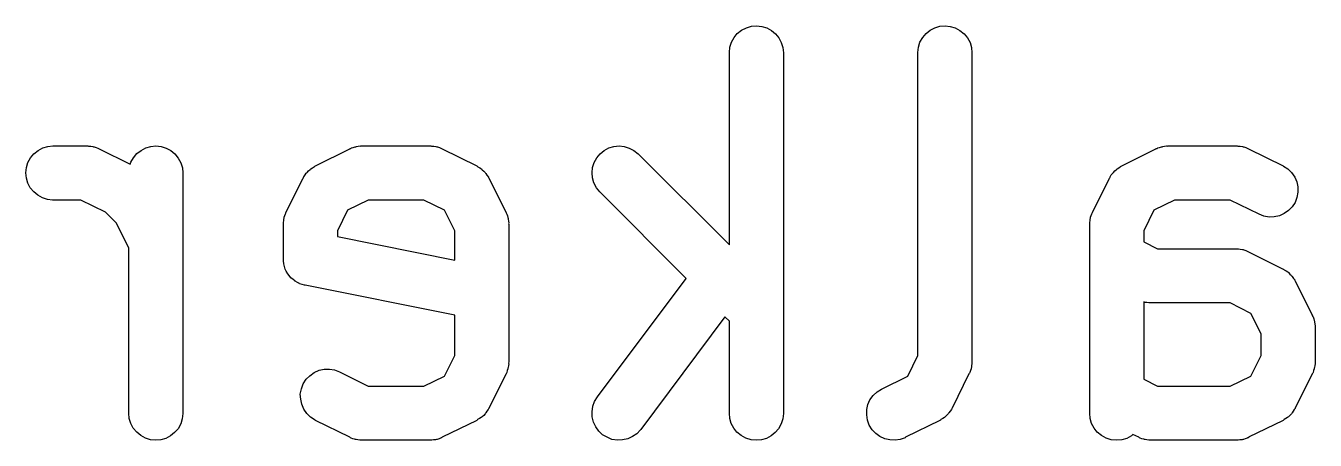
# Model space of a CAD drawing. Extents: x 112.8 to 192.9, y -122.2 to -85.3.
# Drawn here: x 112.805 to 116.384, y -100.571 to -99.421 of the extents above; entities that cross this region are included whole.
import ezdxf

# ---------------------------------------------------------------- set-up
doc = ezdxf.new("R2010")
doc.units = 0
doc.layers.add('BLACK', color=7, linetype='CONTINUOUS')

msp = doc.modelspace()

# ---------------------------------------------------------------- linework, layer by layer
at = {"layer": 'BLACK', "linetype": 'CONTINUOUS'}
for p, q in [((114.805, -99.4266), (114.819, -99.4225)), ((114.819, -99.4225), (114.833, -99.4211)), ((114.833, -99.4211), (114.848, -99.4227)), ((114.848, -99.4227), (114.862, -99.427)), ((115.328, -99.4266), (115.342, -99.4225)), ((115.342, -99.4225), (115.357, -99.4211)), ((115.357, -99.4211), (115.371, -99.4227)), ((115.371, -99.4227), (115.385, -99.427)), ((114.764, -99.4666), (114.771, -99.4538)), ((114.771, -99.4538), (114.78, -99.4425)), ((114.78, -99.4425), (114.792, -99.4334)), ((114.792, -99.4334), (114.805, -99.4266)), ((114.862, -99.427), (114.875, -99.434)), ((114.875, -99.434), (114.886, -99.4433)), ((114.886, -99.4433), (114.895, -99.4546)), ((114.895, -99.4546), (114.902, -99.4675)), ((115.287, -99.4666), (115.295, -99.4538)), ((115.295, -99.4538), (115.304, -99.4425)), ((115.304, -99.4425), (115.315, -99.4334)), ((115.315, -99.4334), (115.328, -99.4266)), ((115.385, -99.427), (115.398, -99.434)), ((115.398, -99.434), (115.41, -99.4433)), ((115.41, -99.4433), (115.419, -99.4546)), ((115.419, -99.4546), (115.426, -99.4675)), ((114.758, -99.4951), (114.759, -99.4805)), ((114.758, -99.4961), (114.758, -99.4951)), ((114.758, -100.029), (114.758, -99.4961)), ((114.759, -99.4805), (114.764, -99.4666)), ((114.902, -99.4675), (114.906, -99.4816)), ((114.906, -99.4816), (114.908, -99.4961)), ((114.908, -99.4961), (114.908, -100.496)), ((115.281, -99.4951), (115.283, -99.4805)), ((115.281, -99.4961), (115.281, -99.4951)), ((115.281, -100.336), (115.281, -99.4961)), ((115.283, -99.4805), (115.287, -99.4666)), ((115.426, -99.4675), (115.43, -99.4816)), ((115.43, -99.4816), (115.431, -99.4961)), ((115.431, -99.4961), (115.431, -100.353)), ((112.818, -99.7875), (112.827, -99.7762)), ((112.827, -99.7762), (112.839, -99.767)), ((112.839, -99.767), (112.852, -99.7601)), ((112.852, -99.7601), (112.866, -99.7559)), ((112.866, -99.7559), (112.88, -99.7545)), ((112.88, -99.7545), (112.975, -99.7545)), ((112.975, -99.7545), (112.977, -99.7545)), ((112.977, -99.7545), (112.979, -99.7547)), ((112.979, -99.7547), (112.981, -99.7547)), ((112.981, -99.7547), (112.986, -99.7555)), ((112.986, -99.7555), (112.991, -99.7561)), ((112.991, -99.7561), (112.993, -99.7568)), ((112.993, -99.7568), (112.995, -99.7571)), ((112.995, -99.7571), (113, -99.759)), ((113, -99.759), (113.005, -99.7605)), ((113.005, -99.7605), (113.007, -99.7616)), ((113.007, -99.7616), (113.009, -99.7624)), ((113.009, -99.7624), (113.095, -99.8055)), ((113.104, -99.7871), (113.113, -99.7759)), ((113.113, -99.7759), (113.125, -99.7667)), ((113.125, -99.7667), (113.138, -99.7599)), ((113.138, -99.7599), (113.152, -99.7558)), ((113.152, -99.7558), (113.166, -99.7545)), ((113.166, -99.7545), (113.181, -99.756)), ((113.181, -99.756), (113.195, -99.7603)), ((113.195, -99.7603), (113.208, -99.7673)), ((113.208, -99.7673), (113.219, -99.7766)), ((113.219, -99.7766), (113.228, -99.788)), ((113.609, -99.81), (113.704, -99.7624)), ((113.704, -99.7624), (113.705, -99.7619)), ((113.705, -99.7619), (113.707, -99.7612)), ((113.707, -99.7612), (113.709, -99.7601)), ((113.709, -99.7601), (113.714, -99.7586)), ((113.714, -99.7586), (113.719, -99.7569)), ((113.719, -99.7569), (113.721, -99.7565)), ((113.721, -99.7565), (113.723, -99.7559)), ((113.723, -99.7559), (113.728, -99.7554)), ((113.728, -99.7554), (113.733, -99.7546)), ((113.733, -99.7546), (113.735, -99.7547)), ((113.735, -99.7547), (113.737, -99.7545)), ((113.737, -99.7545), (113.928, -99.7545)), ((113.928, -99.7545), (113.929, -99.7545)), ((113.929, -99.7545), (113.931, -99.7547)), ((113.931, -99.7547), (113.933, -99.7547)), ((113.933, -99.7547), (113.938, -99.7555)), ((113.938, -99.7555), (113.943, -99.7561)), ((113.943, -99.7561), (113.946, -99.7568)), ((113.946, -99.7568), (113.948, -99.7571)), ((113.948, -99.7571), (113.953, -99.759)), ((113.953, -99.759), (113.957, -99.7605)), ((113.957, -99.7605), (113.959, -99.7616)), ((113.959, -99.7616), (113.961, -99.7624)), ((113.961, -99.7624), (114.057, -99.81)), ((114.39, -99.7873), (114.399, -99.7761)), ((114.399, -99.7761), (114.41, -99.7668)), ((114.41, -99.7668), (114.423, -99.76)), ((114.423, -99.76), (114.437, -99.7558)), ((114.437, -99.7558), (114.452, -99.7545)), ((114.452, -99.7545), (114.466, -99.7559)), ((114.466, -99.7559), (114.48, -99.7602)), ((114.48, -99.7602), (114.493, -99.7671)), ((114.493, -99.7671), (114.505, -99.7764)), ((114.505, -99.7764), (114.758, -100.029)), ((115.847, -99.81), (115.942, -99.7624)), ((115.942, -99.7624), (115.943, -99.7619)), ((115.943, -99.7619), (115.945, -99.7612)), ((115.945, -99.7612), (115.947, -99.7601)), ((115.947, -99.7601), (115.952, -99.7586)), ((115.952, -99.7586), (115.957, -99.7569)), ((115.957, -99.7569), (115.959, -99.7565)), ((115.959, -99.7565), (115.961, -99.7559)), ((115.961, -99.7559), (115.966, -99.7554)), ((115.966, -99.7554), (115.971, -99.7546)), ((115.971, -99.7546), (115.973, -99.7547)), ((115.973, -99.7547), (115.975, -99.7545)), ((115.975, -99.7545), (116.166, -99.7545)), ((116.166, -99.7545), (116.167, -99.7545)), ((116.167, -99.7545), (116.169, -99.7547)), ((116.169, -99.7547), (116.171, -99.7547)), ((116.171, -99.7547), (116.176, -99.7555)), ((116.176, -99.7555), (116.182, -99.7561)), ((116.182, -99.7561), (116.184, -99.7568)), ((116.184, -99.7568), (116.186, -99.7571)), ((116.186, -99.7571), (116.191, -99.759)), ((116.191, -99.759), (116.195, -99.7605)), ((116.195, -99.7605), (116.197, -99.7616)), ((116.197, -99.7616), (116.199, -99.7624)), ((116.199, -99.7624), (116.295, -99.81)), ((112.805, -99.8289), (112.807, -99.8144)), ((112.807, -99.8144), (112.811, -99.8004)), ((112.811, -99.8004), (112.818, -99.7875)), ((113.095, -99.8055), (113.097, -99.7999)), ((113.097, -99.7999), (113.104, -99.7871)), ((113.228, -99.788), (113.235, -99.8009)), ((113.235, -99.8009), (113.24, -99.8149)), ((113.24, -99.8149), (113.241, -99.8295)), ((113.595, -99.8189), (113.596, -99.8178)), ((113.596, -99.8178), (113.601, -99.8148)), ((113.601, -99.8148), (113.606, -99.8115)), ((113.606, -99.8115), (113.607, -99.8109)), ((113.607, -99.8109), (113.609, -99.81)), ((114.057, -99.81), (114.058, -99.8105)), ((114.058, -99.8105), (114.059, -99.8114)), ((114.059, -99.8114), (114.06, -99.812)), ((114.06, -99.812), (114.065, -99.8153)), ((114.065, -99.8153), (114.07, -99.8184)), ((114.377, -99.8287), (114.378, -99.8141)), ((114.378, -99.8141), (114.383, -99.8002)), ((114.383, -99.8002), (114.39, -99.7873)), ((115.833, -99.8189), (115.834, -99.8178)), ((115.834, -99.8178), (115.839, -99.8148)), ((115.839, -99.8148), (115.844, -99.8115)), ((115.844, -99.8115), (115.845, -99.8109)), ((115.845, -99.8109), (115.847, -99.81)), ((116.295, -99.81), (116.296, -99.8105)), ((116.296, -99.8105), (116.308, -99.8184)), ((112.807, -99.8435), (112.805, -99.8289)), ((112.811, -99.8576), (112.807, -99.8435)), ((113.241, -99.8295), (113.241, -100.496)), ((113.527, -99.9388), (113.575, -99.8435)), ((113.575, -99.8435), (113.576, -99.8426)), ((113.576, -99.8412), (113.577, -99.8398)), ((113.576, -99.8426), (113.576, -99.8412)), ((113.577, -99.8398), (113.58, -99.8351)), ((113.58, -99.8351), (113.583, -99.8303)), ((113.583, -99.8303), (113.585, -99.8292)), ((113.585, -99.8292), (113.586, -99.8278)), ((113.586, -99.8278), (113.59, -99.8239)), ((113.59, -99.8239), (113.594, -99.8198)), ((113.594, -99.8198), (113.595, -99.8189)), ((114.07, -99.8184), (114.071, -99.8196)), ((114.071, -99.8196), (114.072, -99.8205)), ((114.072, -99.8205), (114.076, -99.8247)), ((114.076, -99.8247), (114.08, -99.8286)), ((114.08, -99.8286), (114.081, -99.83)), ((114.081, -99.83), (114.082, -99.8312)), ((114.082, -99.8312), (114.085, -99.836)), ((114.085, -99.836), (114.089, -99.8407)), ((114.089, -99.8407), (114.089, -99.8422)), ((114.089, -99.8422), (114.09, -99.8435)), ((114.09, -99.8435), (114.138, -99.9388)), ((114.378, -99.8433), (114.377, -99.8287)), ((114.382, -99.8573), (114.378, -99.8433)), ((115.766, -99.9388), (115.813, -99.8435)), ((115.813, -99.8435), (115.814, -99.8426)), ((115.814, -99.8426), (115.815, -99.8412)), ((115.815, -99.8398), (115.818, -99.8351)), ((115.815, -99.8412), (115.815, -99.8398)), ((115.818, -99.8351), (115.822, -99.8303)), ((115.822, -99.8303), (115.823, -99.8292)), ((115.823, -99.8292), (115.824, -99.8278)), ((115.824, -99.8278), (115.828, -99.8239)), ((115.828, -99.8239), (115.832, -99.8198)), ((115.832, -99.8198), (115.833, -99.8189)), ((116.308, -99.8184), (116.318, -99.8286)), ((116.318, -99.8286), (116.327, -99.8407)), ((116.327, -99.8407), (116.333, -99.8541)), ((112.817, -99.8705), (112.811, -99.8576)), ((112.827, -99.8819), (112.817, -99.8705)), ((112.838, -99.8913), (112.827, -99.8819)), ((114.389, -99.8703), (114.382, -99.8573)), ((114.398, -99.8818), (114.389, -99.8703)), ((114.399, -99.8825), (114.398, -99.8818)), ((114.638, -100.122), (114.399, -99.8825)), ((116.333, -99.8541), (116.336, -99.8684)), ((116.336, -99.8831), (116.333, -99.8975)), ((116.336, -99.8684), (116.336, -99.8831)), ((112.851, -99.8984), (112.838, -99.8913)), ((112.865, -99.9028), (112.851, -99.8984)), ((112.879, -99.9045), (112.865, -99.9028)), ((112.88, -99.9045), (112.879, -99.9045)), ((112.958, -99.9045), (112.88, -99.9045)), ((113.026, -99.9387), (112.958, -99.9045)), ((113.755, -99.9045), (113.698, -99.933)), ((113.91, -99.9045), (113.755, -99.9045)), ((113.967, -99.933), (113.91, -99.9045)), ((115.993, -99.9045), (115.936, -99.933)), ((116.148, -99.9045), (115.993, -99.9045)), ((116.228, -99.9442), (116.148, -99.9045)), ((116.32, -99.9234), (116.31, -99.934)), ((116.328, -99.9111), (116.32, -99.9234)), ((116.333, -99.8975), (116.328, -99.9111)), ((113.057, -99.9691), (113.026, -99.9387)), ((113.521, -99.9567), (113.522, -99.9546)), ((113.521, -99.9618), (113.521, -99.9567)), ((113.522, -99.9524), (113.524, -99.9477)), ((113.522, -99.9546), (113.522, -99.9524)), ((113.524, -99.9477), (113.526, -99.9428)), ((113.526, -99.9428), (113.527, -99.9408)), ((113.527, -99.9408), (113.527, -99.9388)), ((113.698, -99.933), (113.67, -99.99)), ((113.996, -99.99), (113.967, -99.933)), ((114.138, -99.9388), (114.138, -99.9397)), ((114.138, -99.9397), (114.139, -99.9418)), ((114.139, -99.9418), (114.14, -99.9437)), ((114.14, -99.9437), (114.142, -99.9487)), ((114.142, -99.9487), (114.143, -99.9535)), ((114.143, -99.9535), (114.144, -99.9556)), ((114.144, -99.9556), (114.144, -99.9578)), ((114.144, -99.9578), (114.145, -99.9629)), ((115.759, -99.9567), (115.76, -99.9546)), ((115.759, -99.9618), (115.759, -99.9567)), ((115.76, -99.9524), (115.762, -99.9477)), ((115.76, -99.9546), (115.76, -99.9524)), ((115.762, -99.9477), (115.764, -99.9428)), ((115.764, -99.9428), (115.765, -99.9408)), ((115.765, -99.9408), (115.766, -99.9388)), ((115.936, -99.933), (115.908, -99.99)), ((116.241, -99.9494), (116.228, -99.9442)), ((116.256, -99.9519), (116.241, -99.9494)), ((116.27, -99.9515), (116.256, -99.9519)), ((116.285, -99.9483), (116.27, -99.9515)), ((116.298, -99.9424), (116.285, -99.9483)), ((116.31, -99.934), (116.298, -99.9424)), ((113.091, -100.038), (113.057, -99.9691)), ((113.52, -99.9669), (113.521, -99.9618)), ((113.52, -99.9691), (113.52, -99.9669)), ((113.52, -99.9713), (113.52, -99.9691)), ((113.52, -99.9723), (113.52, -99.9713)), ((113.52, -100.068), (113.52, -99.9723)), ((113.67, -99.99), (113.67, -100.006)), ((113.996, -100.071), (113.996, -99.99)), ((114.145, -99.9629), (114.146, -99.9679)), ((114.146, -99.9679), (114.145, -99.9701)), ((114.145, -99.9701), (114.146, -99.9723)), ((114.146, -99.9723), (114.146, -100.353)), ((115.758, -99.9669), (115.759, -99.9618)), ((115.758, -99.9691), (115.758, -99.9669)), ((115.758, -99.9713), (115.758, -99.9691)), ((115.758, -99.9723), (115.758, -99.9713)), ((115.758, -100.496), (115.758, -99.9723)), ((115.908, -99.99), (115.908, -100.021)), ((113.67, -100.006), (113.996, -100.071)), ((115.908, -100.021), (115.946, -100.04)), ((113.091, -100.496), (113.091, -100.038)), ((113.52, -100.074), (113.52, -100.068)), ((115.946, -100.04), (116.166, -100.04)), ((116.166, -100.04), (116.167, -100.04)), ((116.167, -100.04), (116.169, -100.04)), ((116.169, -100.04), (116.171, -100.04)), ((116.171, -100.04), (116.176, -100.041)), ((116.176, -100.041), (116.182, -100.042)), ((116.182, -100.042), (116.184, -100.042)), ((116.184, -100.042), (116.186, -100.043)), ((116.186, -100.043), (116.191, -100.045)), ((116.191, -100.045), (116.195, -100.046)), ((116.195, -100.046), (116.197, -100.047)), ((116.197, -100.047), (116.199, -100.048)), ((116.199, -100.048), (116.295, -100.096)), ((113.521, -100.081), (113.52, -100.074)), ((113.521, -100.082), (113.521, -100.081)), ((113.523, -100.089), (113.521, -100.082)), ((113.521, -100.082), (113.521, -100.082)), ((113.525, -100.096), (113.523, -100.089)), ((113.528, -100.102), (113.525, -100.096)), ((113.525, -100.096), (113.525, -100.096)), ((113.525, -100.096), (113.525, -100.096)), ((113.532, -100.109), (113.528, -100.102)), ((116.295, -100.096), (116.296, -100.096)), ((116.296, -100.096), (116.297, -100.097)), ((116.297, -100.097), (116.298, -100.098)), ((116.298, -100.098), (116.303, -100.101)), ((116.303, -100.101), (116.308, -100.104)), ((116.308, -100.104), (116.309, -100.105)), ((113.536, -100.114), (113.532, -100.109)), ((113.532, -100.109), (113.532, -100.109)), ((113.532, -100.109), (113.532, -100.109)), ((113.541, -100.12), (113.536, -100.114)), ((113.547, -100.125), (113.541, -100.12)), ((113.541, -100.12), (113.541, -100.12)), ((113.541, -100.12), (113.541, -100.12)), ((113.552, -100.129), (113.547, -100.125)), ((113.552, -100.13), (113.552, -100.129)), ((113.553, -100.13), (113.552, -100.13)), ((113.559, -100.133), (113.553, -100.13)), ((113.565, -100.136), (113.559, -100.133)), ((113.565, -100.137), (113.565, -100.136)), ((113.572, -100.139), (113.565, -100.137)), ((113.565, -100.137), (113.565, -100.137)), ((113.579, -100.141), (113.572, -100.139)), ((114.392, -100.451), (114.638, -100.122)), ((116.309, -100.105), (116.31, -100.106)), ((116.31, -100.106), (116.314, -100.11)), ((116.314, -100.11), (116.318, -100.114)), ((116.318, -100.114), (116.319, -100.116)), ((116.319, -100.116), (116.32, -100.117)), ((116.32, -100.117), (116.324, -100.122)), ((116.324, -100.122), (116.327, -100.126)), ((116.327, -100.126), (116.327, -100.128)), ((116.327, -100.128), (116.328, -100.129)), ((116.328, -100.129), (116.376, -100.224)), ((113.58, -100.141), (113.579, -100.141)), ((113.579, -100.141), (113.579, -100.141)), ((113.579, -100.141), (113.579, -100.141)), ((113.579, -100.141), (113.579, -100.141)), ((113.996, -100.224), (113.58, -100.141)), ((115.91, -100.188), (115.908, -100.187)), ((115.908, -100.187), (115.908, -100.187)), ((115.908, -100.187), (115.908, -100.402)), ((115.912, -100.189), (115.91, -100.188)), ((115.917, -100.189), (115.912, -100.189)), ((115.922, -100.19), (115.917, -100.189)), ((115.925, -100.19), (115.922, -100.19)), ((115.927, -100.19), (115.925, -100.19)), ((115.928, -100.19), (115.927, -100.19)), ((116.148, -100.19), (115.928, -100.19)), ((116.205, -100.219), (116.148, -100.19)), ((113.996, -100.336), (113.996, -100.224)), ((114.745, -100.229), (114.512, -100.541)), ((114.758, -100.241), (114.745, -100.229)), ((114.758, -100.496), (114.758, -100.241)), ((116.234, -100.276), (116.205, -100.219)), ((116.376, -100.224), (116.376, -100.225)), ((116.376, -100.225), (116.377, -100.228)), ((116.377, -100.228), (116.378, -100.229)), ((116.378, -100.229), (116.38, -100.234)), ((116.38, -100.234), (116.381, -100.239)), ((116.381, -100.239), (116.382, -100.241)), ((116.382, -100.241), (116.382, -100.243)), ((116.382, -100.243), (116.383, -100.249)), ((116.234, -100.336), (116.234, -100.276)), ((116.383, -100.249), (116.384, -100.254)), ((116.384, -100.254), (116.384, -100.256)), ((116.384, -100.256), (116.384, -100.258)), ((116.384, -100.258), (116.384, -100.353)), ((113.967, -100.393), (113.996, -100.336)), ((114.146, -100.354), (114.145, -100.357)), ((114.146, -100.353), (114.146, -100.354)), ((115.253, -100.393), (115.281, -100.336)), ((115.431, -100.353), (115.431, -100.354)), ((115.431, -100.354), (115.431, -100.357)), ((116.205, -100.393), (116.234, -100.336)), ((116.384, -100.353), (116.384, -100.354)), ((116.384, -100.354), (116.384, -100.357)), ((113.593, -100.392), (113.605, -100.383)), ((113.605, -100.383), (113.619, -100.377)), ((113.619, -100.377), (113.633, -100.374)), ((113.633, -100.374), (113.648, -100.374)), ((113.648, -100.374), (113.662, -100.376)), ((113.662, -100.376), (113.676, -100.381)), ((113.676, -100.381), (113.755, -100.421)), ((114.138, -100.387), (114.09, -100.482)), ((114.139, -100.385), (114.138, -100.387)), ((114.14, -100.383), (114.139, -100.385)), ((114.141, -100.378), (114.14, -100.383)), ((114.143, -100.373), (114.141, -100.378)), ((114.144, -100.369), (114.143, -100.371)), ((114.143, -100.371), (114.143, -100.373)), ((114.145, -100.364), (114.144, -100.369)), ((114.145, -100.357), (114.146, -100.359)), ((114.146, -100.359), (114.145, -100.364)), ((115.423, -100.387), (115.376, -100.482)), ((115.424, -100.385), (115.423, -100.387)), ((115.425, -100.383), (115.424, -100.385)), ((115.427, -100.378), (115.425, -100.383)), ((115.429, -100.373), (115.427, -100.378)), ((115.43, -100.369), (115.429, -100.371)), ((115.429, -100.371), (115.429, -100.373)), ((115.431, -100.359), (115.43, -100.364)), ((115.43, -100.364), (115.43, -100.369)), ((115.431, -100.357), (115.431, -100.359)), ((116.376, -100.387), (116.328, -100.482)), ((116.377, -100.385), (116.376, -100.387)), ((116.378, -100.383), (116.377, -100.385)), ((116.379, -100.378), (116.378, -100.383)), ((116.381, -100.373), (116.379, -100.378)), ((116.382, -100.369), (116.381, -100.371)), ((116.381, -100.371), (116.381, -100.373)), ((116.383, -100.364), (116.382, -100.369)), ((116.384, -100.359), (116.383, -100.364)), ((116.384, -100.357), (116.384, -100.359)), ((113.57, -100.428), (113.575, -100.415)), ((113.575, -100.415), (113.583, -100.402)), ((113.583, -100.402), (113.593, -100.392)), ((113.755, -100.421), (113.91, -100.421)), ((113.91, -100.421), (113.967, -100.393)), ((115.18, -100.429), (115.253, -100.393)), ((115.908, -100.402), (115.946, -100.421)), ((115.946, -100.421), (116.148, -100.421)), ((116.148, -100.421), (116.205, -100.393)), ((113.567, -100.443), (113.57, -100.428)), ((113.568, -100.457), (113.567, -100.443)), ((113.571, -100.471), (113.568, -100.457)), ((114.384, -100.464), (114.392, -100.451)), ((115.142, -100.472), (115.148, -100.459)), ((115.148, -100.459), (115.157, -100.447)), ((115.157, -100.447), (115.168, -100.437)), ((115.168, -100.437), (115.18, -100.429)), ((113.092, -100.511), (113.091, -100.496)), ((113.241, -100.497), (113.239, -100.512)), ((113.241, -100.496), (113.241, -100.497)), ((113.577, -100.485), (113.571, -100.471)), ((113.585, -100.497), (113.577, -100.485)), ((113.595, -100.507), (113.585, -100.497)), ((114.08, -100.498), (114.076, -100.502)), ((114.081, -100.496), (114.08, -100.498)), ((114.082, -100.495), (114.081, -100.496)), ((114.085, -100.49), (114.082, -100.495)), ((114.088, -100.486), (114.085, -100.49)), ((114.089, -100.484), (114.088, -100.486)), ((114.09, -100.483), (114.089, -100.484)), ((114.09, -100.482), (114.09, -100.483)), ((114.377, -100.492), (114.379, -100.477)), ((114.377, -100.506), (114.377, -100.492)), ((114.379, -100.477), (114.384, -100.464)), ((114.759, -100.511), (114.758, -100.496)), ((114.908, -100.497), (114.906, -100.512)), ((114.908, -100.496), (114.908, -100.497)), ((115.139, -100.486), (115.142, -100.472)), ((115.139, -100.501), (115.139, -100.486)), ((115.365, -100.498), (115.361, -100.502)), ((115.366, -100.496), (115.365, -100.498)), ((115.367, -100.495), (115.366, -100.496)), ((115.371, -100.49), (115.367, -100.495)), ((115.374, -100.486), (115.371, -100.49)), ((115.375, -100.484), (115.374, -100.486)), ((115.376, -100.482), (115.375, -100.483)), ((115.375, -100.483), (115.375, -100.484)), ((115.759, -100.511), (115.758, -100.496)), ((116.318, -100.498), (116.314, -100.502)), ((116.319, -100.496), (116.318, -100.498)), ((116.32, -100.495), (116.319, -100.496)), ((116.323, -100.49), (116.32, -100.495)), ((116.326, -100.486), (116.323, -100.49)), ((116.327, -100.484), (116.326, -100.486)), ((116.328, -100.483), (116.327, -100.484)), ((116.328, -100.482), (116.328, -100.483)), ((113.097, -100.525), (113.092, -100.511)), ((113.103, -100.538), (113.097, -100.525)), ((113.235, -100.526), (113.228, -100.539)), ((113.239, -100.512), (113.235, -100.526)), ((113.608, -100.515), (113.595, -100.507)), ((113.609, -100.516), (113.608, -100.515)), ((113.704, -100.563), (113.609, -100.516)), ((114.057, -100.516), (113.961, -100.563)), ((114.058, -100.515), (114.057, -100.516)), ((114.059, -100.514), (114.058, -100.515)), ((114.064, -100.511), (114.059, -100.514)), ((114.069, -100.508), (114.064, -100.511)), ((114.07, -100.507), (114.069, -100.508)), ((114.072, -100.506), (114.07, -100.507)), ((114.076, -100.502), (114.072, -100.506)), ((114.381, -100.521), (114.377, -100.506)), ((114.387, -100.534), (114.381, -100.521)), ((114.396, -100.546), (114.387, -100.534)), ((114.763, -100.525), (114.759, -100.511)), ((114.77, -100.538), (114.763, -100.525)), ((114.902, -100.526), (114.894, -100.539)), ((114.906, -100.512), (114.902, -100.526)), ((115.141, -100.515), (115.139, -100.501)), ((115.146, -100.529), (115.141, -100.515)), ((115.154, -100.542), (115.146, -100.529)), ((115.342, -100.516), (115.247, -100.563)), ((115.344, -100.515), (115.342, -100.516)), ((115.345, -100.514), (115.344, -100.515)), ((115.35, -100.511), (115.345, -100.514)), ((115.355, -100.508), (115.35, -100.511)), ((115.356, -100.507), (115.355, -100.508)), ((115.357, -100.506), (115.356, -100.507)), ((115.361, -100.502), (115.357, -100.506)), ((115.763, -100.525), (115.759, -100.511)), ((115.77, -100.538), (115.763, -100.525)), ((116.295, -100.516), (116.199, -100.563)), ((116.296, -100.515), (116.295, -100.516)), ((116.298, -100.514), (116.296, -100.515)), ((116.302, -100.511), (116.298, -100.514)), ((116.307, -100.508), (116.302, -100.511)), ((116.308, -100.507), (116.307, -100.508)), ((116.31, -100.506), (116.308, -100.507)), ((116.314, -100.502), (116.31, -100.506)), ((113.113, -100.549), (113.103, -100.538)), ((113.124, -100.558), (113.113, -100.549)), ((113.137, -100.565), (113.124, -100.558)), ((113.151, -100.57), (113.137, -100.565)), ((113.194, -100.566), (113.18, -100.57)), ((113.207, -100.559), (113.194, -100.566)), ((113.218, -100.55), (113.207, -100.559)), ((113.228, -100.539), (113.218, -100.55)), ((113.706, -100.564), (113.704, -100.563)), ((113.708, -100.565), (113.706, -100.564)), ((113.713, -100.567), (113.708, -100.565)), ((113.717, -100.568), (113.713, -100.567)), ((113.72, -100.569), (113.717, -100.568)), ((113.722, -100.569), (113.72, -100.569)), ((113.727, -100.57), (113.722, -100.569)), ((113.945, -100.569), (113.942, -100.57)), ((113.947, -100.569), (113.945, -100.569)), ((113.952, -100.567), (113.947, -100.569)), ((113.956, -100.565), (113.952, -100.567)), ((113.958, -100.564), (113.956, -100.565)), ((113.96, -100.564), (113.958, -100.564)), ((113.961, -100.563), (113.96, -100.564)), ((114.406, -100.556), (114.396, -100.546)), ((114.419, -100.563), (114.406, -100.556)), ((114.432, -100.569), (114.419, -100.563)), ((114.447, -100.571), (114.432, -100.569)), ((114.476, -100.567), (114.461, -100.57)), ((114.489, -100.561), (114.476, -100.567)), ((114.501, -100.553), (114.489, -100.561)), ((114.511, -100.542), (114.501, -100.553)), ((114.512, -100.541), (114.511, -100.542)), ((114.779, -100.549), (114.77, -100.538)), ((114.791, -100.558), (114.779, -100.549)), ((114.804, -100.565), (114.791, -100.558)), ((114.818, -100.57), (114.804, -100.565)), ((114.861, -100.566), (114.847, -100.57)), ((114.874, -100.559), (114.861, -100.566)), ((114.885, -100.55), (114.874, -100.559)), ((114.894, -100.539), (114.885, -100.55)), ((115.164, -100.552), (115.154, -100.542)), ((115.176, -100.561), (115.164, -100.552)), ((115.189, -100.567), (115.176, -100.561)), ((115.203, -100.57), (115.189, -100.567)), ((115.232, -100.569), (115.218, -100.571)), ((115.246, -100.564), (115.232, -100.569)), ((115.247, -100.563), (115.246, -100.564)), ((115.779, -100.549), (115.77, -100.538)), ((115.791, -100.558), (115.779, -100.549)), ((115.804, -100.565), (115.791, -100.558)), ((115.818, -100.57), (115.804, -100.565)), ((115.861, -100.566), (115.847, -100.57)), ((115.874, -100.559), (115.861, -100.566)), ((115.878, -100.555), (115.874, -100.559)), ((115.894, -100.563), (115.878, -100.555)), ((115.896, -100.564), (115.894, -100.563)), ((115.898, -100.565), (115.896, -100.564)), ((115.903, -100.567), (115.898, -100.565)), ((115.908, -100.568), (115.903, -100.567)), ((115.91, -100.569), (115.908, -100.568)), ((115.912, -100.569), (115.91, -100.569)), ((115.917, -100.57), (115.912, -100.569)), ((116.183, -100.569), (116.181, -100.57)), ((116.185, -100.569), (116.183, -100.569)), ((116.19, -100.567), (116.185, -100.569)), ((116.195, -100.565), (116.19, -100.567)), ((116.196, -100.564), (116.195, -100.565)), ((116.199, -100.564), (116.196, -100.564)), ((116.199, -100.563), (116.199, -100.564)), ((113.165, -100.571), (113.151, -100.57)), ((113.18, -100.57), (113.165, -100.571)), ((113.732, -100.571), (113.727, -100.57)), ((113.734, -100.571), (113.732, -100.571)), ((113.736, -100.571), (113.734, -100.571)), ((113.737, -100.571), (113.736, -100.571)), ((113.928, -100.571), (113.737, -100.571)), ((113.93, -100.571), (113.928, -100.571)), ((113.932, -100.571), (113.93, -100.571)), ((113.937, -100.57), (113.932, -100.571)), ((113.942, -100.57), (113.937, -100.57)), ((114.461, -100.57), (114.447, -100.571)), ((114.832, -100.571), (114.818, -100.57)), ((114.847, -100.57), (114.832, -100.571)), ((115.218, -100.571), (115.203, -100.57)), ((115.832, -100.571), (115.818, -100.57)), ((115.847, -100.57), (115.832, -100.571)), ((115.922, -100.571), (115.917, -100.57)), ((115.925, -100.571), (115.922, -100.571)), ((115.927, -100.571), (115.925, -100.571)), ((115.928, -100.571), (115.927, -100.571)), ((116.166, -100.571), (115.928, -100.571)), ((116.168, -100.571), (116.166, -100.571)), ((116.17, -100.571), (116.168, -100.571)), ((116.175, -100.57), (116.17, -100.571)), ((116.181, -100.57), (116.175, -100.57))]:
    msp.add_line(p, q, dxfattribs=at)

doc.saveas('drawing.dxf')
